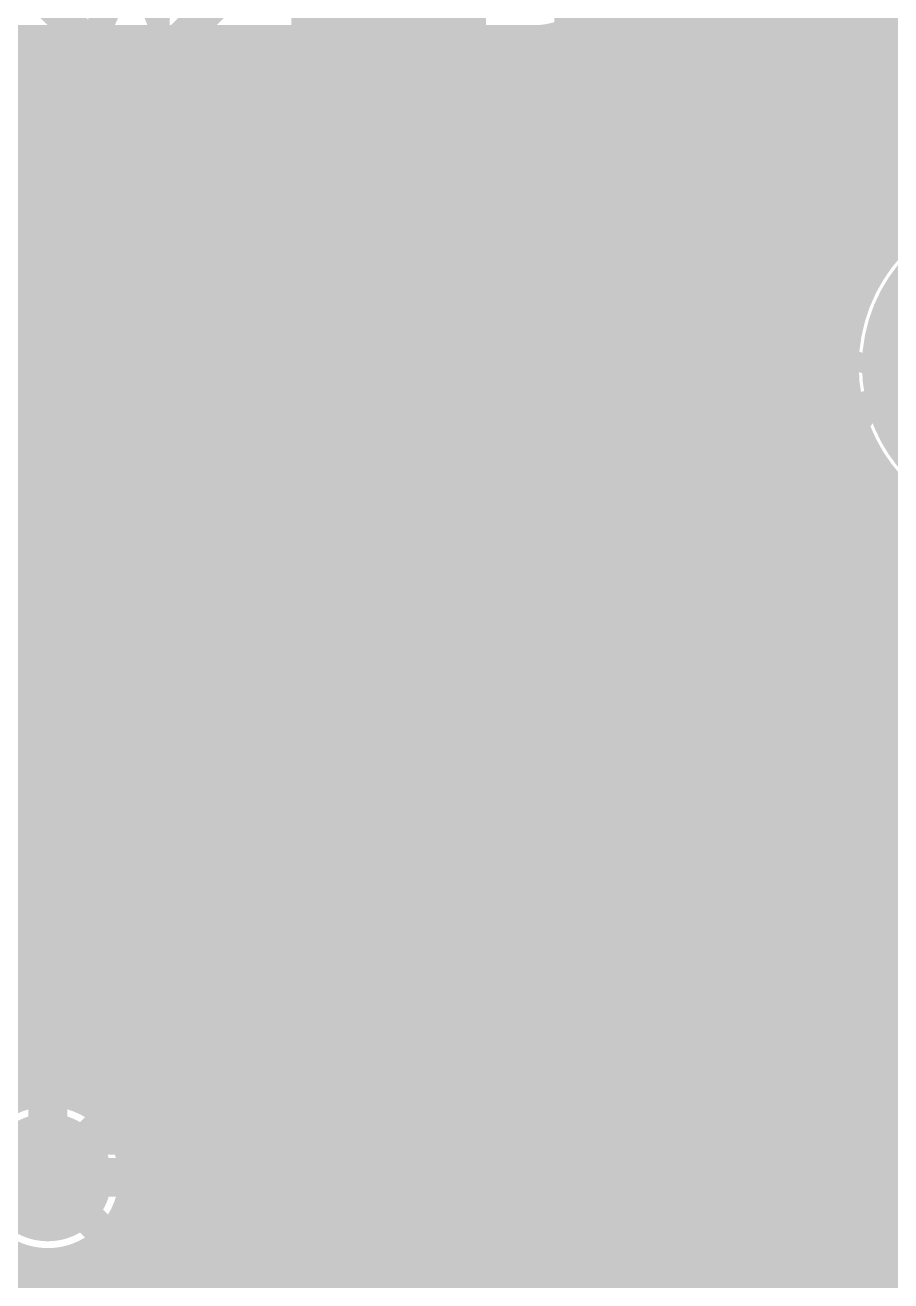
# Model space of a CAD drawing. Extents: x -118 to 4, y -52 to 56.
# Drawn here: x -92.89 to -86.11, y 15.7 to 25.53 of the extents above; entities that cross this region are included whole.
import ezdxf

# ---------------------------------------------------------------- set-up
doc = ezdxf.new("R2010")
doc.units = 0
doc.header["$MEASUREMENT"] = 0
doc.layers.get('0').update_dxf_attribs({"linetype": 'CONTINUOUS'})
for name, color, linetype in [('22-302-0_BOT', 7, 'CONTINUOUS'), ('22-302-0_DRD', 7, 'CONTINUOUS'), ('22-302-0_DRL', 2, 'CONTINUOUS'), ('22-302-0_GND', 1, 'CONTINUOUS'), ('22-302-0_IN1', 3, 'CONTINUOUS'), ('22-302-0_SMB', 5, 'CONTINUOUS'), ('22-302-0_SMT', 10, 'CONTINUOUS'), ('22-302-0_SPB', 14, 'CONTINUOUS'), ('22-302-0_SPT', 9, 'CONTINUOUS'), ('22-302-0_SSB', 12, 'CONTINUOUS'), ('22-302-0_SST', 11, 'CONTINUOUS'), ('22-302-0_TOP', 13, 'CONTINUOUS'), ('THRUHOLE_TAP', 7, 'CONTINUOUS')]:
    doc.layers.add(name, color=color, linetype=linetype)

# ---------------------------------------------------------------- blocks, each defined once
blk = doc.blocks.new('RECTANGLE_2')
blk.add_solid([(0.4826, 0.4064), (0.4826, -0.4064), (-0.4826, 0.4064), (-0.4826, -0.4064)])
blk = doc.blocks.new('ROUND_17')
at = {"const_width": 1.09982}
blk.add_lwpolyline([(-0.54991, 0, 1), (0.54991, 0, 1)], format="xyb", close=True, dxfattribs=at)
blk = doc.blocks.new('RECTANGLE_31')
blk.add_solid([(0.508, 0.635), (0.508, -0.635), (-0.508, 0.635), (-0.508, -0.635)])
blk = doc.blocks.new('ROUND_50')
at = {"const_width": 0.35052}
blk.add_lwpolyline([(-0.17526, 0, 1), (0.17526, 0, 1)], format="xyb", close=True, dxfattribs=at)
blk = doc.blocks.new('ROUND_107')
at = {"const_width": 0.10033}
blk.add_lwpolyline([(-0.050164, 0, 1), (0.050164, 0, 1)], format="xyb", close=True, dxfattribs=at)
blk = doc.blocks.new('ROUND_86')
at = {"const_width": 1.24968}
blk.add_lwpolyline([(-0.62484, 0, 1), (0.62484, 0, 1)], format="xyb", close=True, dxfattribs=at)
blk = doc.blocks.new('ROUND_92')
at = {"const_width": 0.0635}
blk.add_lwpolyline([(-0.03175, 0, 1), (0.03175, 0, 1)], format="xyb", close=True, dxfattribs=at)
blk = doc.blocks.new('ROUND_93')
at = {"const_width": 0.50038}
blk.add_lwpolyline([(-0.25019, 0, 1), (0.25019, 0, 1)], format="xyb", close=True, dxfattribs=at)
blk = doc.blocks.new('ROUND_58')
at = {"const_width": 0.35052}
blk.add_lwpolyline([(-0.17526, 0, 1), (0.17526, 0, 1)], format="xyb", close=True, dxfattribs=at)
blk = doc.blocks.new('RECTANGLE_5')
blk.add_solid([(0.99949, 2.04978), (0.99949, -2.04978), (-0.99949, 2.04978), (-0.99949, -2.04978)])
blk = doc.blocks.new('RECTANGLE_10')
blk.add_solid([(0.63627, 0.51308), (0.63627, -0.51308), (-0.63627, 0.51308), (-0.63627, -0.51308)])
blk = doc.blocks.new('RECTANGLE_14')
blk.add_solid([(1.5494, 1.14935), (1.5494, -1.14935), (-1.5494, 1.14935), (-1.5494, -1.14935)])
blk = doc.blocks.new('ROUND_98')
at = {"const_width": 0.10033}
blk.add_lwpolyline([(-0.050164, 0, 1), (0.050164, 0, 1)], format="xyb", close=True, dxfattribs=at)

msp = doc.modelspace()

# ---------------------------------------------------------------- linework, layer by layer
at = {"layer": '22-302-0_BOT'}
for points, const_width in [([(-87.5538, 55.626), (-87.5538, 24.9428)], 0.254), ([(-87.3252, 55.626), (-87.3252, 19.49196)], 0.254), ([(-87.0966, 55.626), (-87.0966, 19.72056)], 0.254), ([(-71.882, 45.466), (-70.866, 44.45), (-70.866, 27.559), (-71.882, 26.543), (-73.787, 26.543), (-75.565, 24.765), (-75.565, 20.193), (-76.708, 19.05), (-85.979, 19.05), (-86.36, 18.669), (-86.36, 16.764), (-87.376, 15.748), (-96.139, 15.748), (-96.139, 17.907)], 0.2032), ([(-86.868, 45.26788), (-86.868, 19.94916)], 0.254), ([(-86.6394, 45.10024), (-86.6394, 20.17776)], 0.254), ([(-86.4108, 45.04182), (-86.4108, 23.40864)], 0.254), ([(-87.7824, 41.7068), (-87.7824, 24.9428)], 0.254), ([(-88.011, 37.64788), (-88.011, 24.9428)], 0.254), ([(-88.2396, 37.48024), (-88.2396, 24.9428)], 0.254), ([(-86.3092, 28.90774), (-86.3092, 23.622)], 0.254), ([(-92.075, 25.0698), (-92.075, 26.6065), (-92.0623, 26.6192), (-92.0623, 27.2288), (-92.0623, 26.6192), (-92.075, 26.6065), (-92.075, 25.0698)], 0.635), ([(-86.3092, 25.5524), (-88.48598, 25.5524)], 0.254), ([(-88.4682, 25.57018), (-88.4682, 24.9428)], 0.254), ([(-88.265, 25.4), (-88.265, 24.2062)], 0.635), ([(-88.265, 24.2062), (-88.265, 25.4)], 0.635), ([(-88.6968, 25.43302), (-88.6968, 24.9428)], 0.254), ([(-88.9, 25.4), (-94.25432, 25.4)], 0.254), ([(-92.8116, 25.4), (-92.8116, 23.3172)], 0.254), ([(-92.583, 25.4), (-92.583, 23.3172)], 0.254), ([(-92.3544, 25.4), (-92.3544, 23.3172)], 0.254), ([(-92.1258, 25.4), (-92.1258, 23.3172)], 0.254), ([(-91.8972, 25.4), (-91.8972, 23.3172)], 0.254), ([(-91.6686, 25.4), (-91.6686, 23.3172)], 0.254), ([(-91.44, 25.4), (-91.44, 23.3172)], 0.254), ([(-91.2114, 25.4), (-91.2114, 23.3172)], 0.254), ([(-90.9828, 25.4), (-90.9828, 23.3172)], 0.254), ([(-90.7542, 25.4), (-90.7542, 24.9428)], 0.254), ([(-90.5256, 25.4), (-90.5256, 24.9428)], 0.254), ([(-90.297, 25.4), (-90.297, 24.9428)], 0.254), ([(-90.0684, 25.4), (-90.0684, 24.9428)], 0.254), ([(-89.8398, 25.4), (-89.8398, 24.9428)], 0.254), ([(-89.6112, 25.4), (-89.6112, 24.9428)], 0.254), ([(-89.3826, 25.4), (-89.3826, 24.9428)], 0.254), ([(-89.154, 25.4), (-89.154, 23.3172)], 0.254), ([(-88.9254, 25.4), (-88.9254, 24.9428)], 0.254), ([(-86.3092, 25.3238), (-94.25432, 25.3238)], 0.254), ([(-86.3092, 25.0952), (-94.25432, 25.0952)], 0.254), ([(-92.0496, 25.0444), (-92.075, 25.0698), (-92.0496, 25.0444)], 0.2032), ([(-89.3572, 24.9428), (-90.9828, 24.9428), (-90.9828, 23.5204)], 0.254), ([(-90.17, 24.9428), (-90.17, 24.2062)], 0.254), ([(-89.3572, 24.9428), (-89.3572, 23.5204)], 0.254), ([(-87.4522, 24.9428), (-89.0778, 24.9428)], 0.254), ([(-89.0778, 24.9428), (-89.0778, 23.5204)], 0.254), ([(-88.265, 24.9428), (-88.265, 24.2062)], 0.254), ([(-87.4522, 24.9428), (-87.4522, 23.5204)], 0.254), ([(-90.9828, 24.8666), (-94.25432, 24.8666)], 0.254), ([(-89.0778, 24.8666), (-89.3572, 24.8666)], 0.254), ([(-86.3092, 24.8666), (-87.4522, 24.8666)], 0.254), ([(-90.9828, 24.638), (-94.25432, 24.638)], 0.254), ([(-89.0778, 24.638), (-89.3572, 24.638)], 0.254), ([(-86.3092, 24.638), (-87.4522, 24.638)], 0.254), ([(-90.9828, 24.4094), (-94.25432, 24.4094)], 0.254), ([(-89.0778, 24.4094), (-89.3572, 24.4094)], 0.254), ([(-86.3092, 24.4094), (-87.4522, 24.4094)], 0.254), ([(-90.9828, 24.1808), (-94.25432, 24.1808)], 0.254), ([(-90.9828, 24.2062), (-90.17, 24.2062)], 0.254), ([(-89.3572, 24.2062), (-90.17, 24.2062)], 0.254), ([(-89.0778, 24.1808), (-89.3572, 24.1808)], 0.254), ([(-89.0778, 24.2062), (-88.265, 24.2062)], 0.254), ([(-87.4522, 24.2062), (-88.265, 24.2062)], 0.254), ([(-86.3092, 24.1808), (-87.4522, 24.1808)], 0.254), ([(-90.9828, 23.9522), (-100.7237, 23.9522)], 0.254), ([(-89.0778, 23.9522), (-89.3572, 23.9522)], 0.254), ([(-86.3092, 23.9522), (-87.4522, 23.9522)], 0.254), ([(-90.9828, 23.7236), (-100.77958, 23.7236)], 0.254), ([(-89.0778, 23.7236), (-89.3572, 23.7236)], 0.254), ([(-86.3092, 23.7236), (-87.4522, 23.7236)], 0.254), ([(-90.9828, 23.495), (-93.73616, 23.495)], 0.254), ([(-90.9828, 23.4696), (-90.9828, 23.3172)], 0.254), ([(-89.3572, 23.5204), (-89.3572, 23.4696)], 0.254), ([(-89.0778, 23.495), (-89.3572, 23.495)], 0.254), ([(-89.3572, 23.4696), (-89.3572, 23.3172)], 0.254), ([(-89.0778, 23.5204), (-89.0778, 23.4696)], 0.254), ([(-89.0778, 23.4696), (-89.0778, 23.3172)], 0.254), ([(-87.4522, 23.5204), (-87.4522, 23.4696)], 0.254), ([(-86.37016, 23.495), (-87.4522, 23.495)], 0.254), ([(-87.4522, 23.4696), (-87.4522, 22.0472)], 0.254), ([(-90.9828, 23.3172), (-93.47708, 23.3172)], 0.254), ([(-89.0778, 23.3172), (-89.3572, 23.3172)], 0.254), ([(-86.4616, 23.2664), (-87.4522, 23.2664)], 0.254), ([(-86.50732, 23.0378), (-87.4522, 23.0378)], 0.254), ([(-93.98, 22.86), (-88.3412, 22.86), (-88.265, 22.7838)], 0.3048), ([(-88.265, 22.7838), (-88.265, 20.193)], 0.3048), ([(-86.51748, 22.8092), (-87.4522, 22.8092)], 0.254), ([(-88.265, 22.7838), (-90.17, 22.7838)], 0.2032), ([(-86.49208, 22.5806), (-87.4522, 22.5806)], 0.254), ([(-90.9828, 22.4028), (-93.47708, 22.4028)], 0.254), ([(-92.8116, 22.4028), (-92.8116, 21.1582)], 0.254), ([(-92.583, 22.4028), (-92.583, 21.1582)], 0.254), ([(-92.3544, 22.4028), (-92.3544, 21.1582)], 0.254), ([(-92.1258, 22.4028), (-92.1258, 21.1582)], 0.254), ([(-91.8972, 22.4028), (-91.8972, 21.1582)], 0.254), ([(-91.6686, 22.4028), (-91.6686, 19.46656)], 0.254), ([(-91.44, 22.4028), (-91.44, 19.69516)], 0.254), ([(-91.2114, 22.4028), (-91.2114, 19.92376)], 0.254), ([(-90.9828, 22.4028), (-90.9828, 20.15236)], 0.254), ([(-90.9828, 22.4028), (-90.9828, 22.0472)], 0.254), ([(-90.9828, 22.352), (-93.52788, 22.352)], 0.254), ([(-89.0778, 22.3774), (-89.3572, 22.3774)], 0.254), ([(-89.3572, 22.3774), (-89.3572, 22.0472)], 0.254), ([(-89.0778, 22.352), (-89.3572, 22.352)], 0.254), ([(-89.154, 22.3774), (-89.154, 20.6502)], 0.254), ([(-89.0778, 22.3774), (-89.0778, 22.0472)], 0.254), ([(-86.42604, 22.352), (-87.4522, 22.352)], 0.254), ([(-86.4108, 22.31136), (-86.4108, 20.40636)], 0.254), ([(-90.9828, 22.1234), (-101.96322, 22.1234)], 0.254), ([(-89.0778, 22.1234), (-89.3572, 22.1234)], 0.254), ([(-86.31428, 22.1234), (-87.4522, 22.1234)], 0.254), ([(-89.3572, 22.0472), (-90.9828, 22.0472)], 0.254), ([(-90.7542, 22.0472), (-90.7542, 20.38096)], 0.254), ([(-90.5256, 22.0472), (-90.5256, 20.58924)], 0.254), ([(-90.297, 22.0472), (-90.297, 20.6502)], 0.254), ([(-90.0684, 22.0472), (-90.0684, 20.6502)], 0.254), ([(-89.8398, 22.0472), (-89.8398, 20.6502)], 0.254), ([(-89.6112, 22.0472), (-89.6112, 20.6502)], 0.254), ([(-89.3826, 22.0472), (-89.3826, 20.6502)], 0.254), ([(-88.7222, 22.0472), (-89.0778, 22.0472)], 0.254), ([(-88.9254, 22.0472), (-88.9254, 21.1582)], 0.254), ([(-88.7222, 22.0472), (-88.7222, 21.1582)], 0.254), ([(-87.8078, 22.0472), (-87.8078, 21.1582)], 0.254), ([(-87.4522, 22.0472), (-87.8078, 22.0472)], 0.254), ([(-87.7824, 22.0472), (-87.7824, 21.1582)], 0.254), ([(-87.5538, 22.0472), (-87.5538, 21.1582)], 0.254), ([(-88.7222, 21.8948), (-102.39502, 21.8948)], 0.254), ([(-86.1441, 21.8948), (-87.8078, 21.8948)], 0.254), ([(-86.1822, 21.93544), (-86.1822, 20.60194)], 0.254), ([(-88.7222, 21.6662), (-115.57, 21.6662)], 0.254), ([(-85.8774, 21.6662), (-87.8078, 21.6662)], 0.254), ([(-88.7222, 21.4376), (-115.57, 21.4376)], 0.254), ([(-85.23732, 21.4376), (-87.8078, 21.4376)], 0.254), ([(-88.7222, 21.209), (-115.57, 21.209)], 0.254), ([(-78.67904, 21.209), (-87.8078, 21.209)], 0.254), ([(-91.8718, 21.1582), (-93.5482, 21.1582)], 0.254), ([(-91.8718, 21.1582), (-91.8718, 19.26336)], 0.254), ([(-88.7222, 21.1582), (-89.1032, 21.1582)], 0.254), ([(-89.1032, 21.1582), (-89.1032, 20.6502)], 0.254), ([(-87.4268, 21.1582), (-87.8078, 21.1582)], 0.254), ([(-87.4268, 21.1582), (-87.4268, 19.39036)], 0.254), ([(-89.1032, 20.9804), (-91.8718, 20.9804)], 0.254), ([(-84.6582, 20.9804), (-87.4268, 20.9804)], 0.254), ([(-89.1032, 20.7518), (-91.8718, 20.7518)], 0.254), ([(-84.6582, 20.7518), (-87.4268, 20.7518)], 0.254), ([(-89.1032, 20.6502), (-90.297, 20.6502)], 0.254), ([(-90.61196, 20.5232), (-91.8718, 20.5232)], 0.254), ([(-90.61958, 20.51558), (-91.8718, 19.26336)], 0.254), ([(-86.29396, 20.5232), (-87.4268, 20.5232)], 0.254), ([(-86.30158, 20.51558), (-87.4268, 19.39036)], 0.254), ([(-92.71, 20.193), (-97.155, 20.193)], 0.3048), ([(-87.249, 17.907), (-87.249, 17.78), (-88.519, 16.51), (-92.71, 16.51), (-92.71, 20.193)], 0.3048), ([(-92.71, 16.51), (-92.71, 20.193)], 0.3048), ([(-90.84056, 20.2946), (-91.8718, 20.2946)], 0.254), ([(-91.694, 17.907), (-91.694, 18.796), (-90.297, 20.193), (-88.265, 20.193)], 0.3048), ([(-86.52256, 20.2946), (-87.4268, 20.2946)], 0.254), ([(-87.249, 17.907), (-87.249, 18.923), (-85.979, 20.193), (-83.82, 20.193)], 0.3048), ([(-91.06916, 20.066), (-91.8718, 20.066)], 0.254), ([(-86.75116, 20.066), (-87.4268, 20.066)], 0.254), ([(-91.29776, 19.8374), (-91.8718, 19.8374)], 0.254), ([(-86.97976, 19.8374), (-87.4268, 19.8374)], 0.254), ([(-90.1065, 19.7358), (-90.9701, 18.8722)], 0.254), ([(-89.1032, 19.7358), (-90.1065, 19.7358)], 0.254), ([(-90.0684, 19.7358), (-90.0684, 18.8722)], 0.254), ([(-89.8398, 19.7358), (-89.8398, 18.8722)], 0.254), ([(-89.6112, 19.7358), (-89.6112, 18.8722)], 0.254), ([(-89.3826, 19.7358), (-89.3826, 18.8722)], 0.254), ([(-89.154, 19.7358), (-89.154, 18.8722)], 0.254), ([(-89.1032, 19.7358), (-89.1032, 19.2278)], 0.254), ([(-91.52636, 19.6088), (-91.8718, 19.6088)], 0.254), ([(-90.297, 19.5453), (-90.297, 16.9672)], 0.254), ([(-89.1032, 19.6088), (-90.2335, 19.6088)], 0.254), ([(-87.20836, 19.6088), (-87.4268, 19.6088)], 0.254), ([(-91.75496, 19.3802), (-91.8718, 19.3802)], 0.254), ([(-89.1032, 19.3802), (-90.4621, 19.3802)], 0.254), ([(-90.5256, 19.3167), (-90.5256, 16.9672)], 0.254), ([(-91.90736, 19.2278), (-92.2528, 19.2278)], 0.254), ([(-92.2528, 19.2278), (-92.2528, 18.8722)], 0.254), ([(-92.2528, 19.2278), (-92.2528, 18.8722)], 0.254), ([(-91.98356, 19.1516), (-92.2528, 19.1516)], 0.254), ([(-92.1258, 19.2278), (-92.1258, 18.94586)], 0.254), ([(-91.90736, 19.2278), (-92.01658, 19.11858)], 0.254), ([(-87.64524, 19.1516), (-90.6907, 19.1516)], 0.254), ([(-87.58936, 19.2278), (-89.1032, 19.2278)], 0.254), ([(-88.9254, 19.2278), (-88.9254, 18.8722)], 0.254), ([(-88.6968, 19.2278), (-88.6968, 18.8722)], 0.254), ([(-88.4682, 19.2278), (-88.4682, 18.8722)], 0.254), ([(-88.2396, 19.2278), (-88.2396, 17.43456)], 0.254), ([(-88.011, 19.2278), (-88.011, 18.8722)], 0.254), ([(-87.7824, 19.2278), (-87.7824, 18.8722)], 0.254), ([(-90.7542, 19.0881), (-90.7542, 16.9672)], 0.254), ([(-92.13342, 18.923), (-92.2528, 18.923)], 0.254), ([(-92.14358, 18.8722), (-92.2528, 18.8722)], 0.254), ([(-90.8558, 18.8722), (-90.9701, 18.8722)], 0.254), ([(-87.7062, 18.923), (-90.9193, 18.923)], 0.254), ([(-90.8558, 18.8722), (-90.8558, 16.9672)], 0.254), ([(-88.4428, 18.8722), (-90.1192, 18.8722)], 0.254), ([(-90.1192, 18.8722), (-90.1192, 16.9672)], 0.254), ([(-89.281, 18.8722), (-89.281, 17.907)], 0.254), ([(-88.4428, 18.8722), (-88.4428, 17.23136)], 0.254), ([(-87.7062, 18.8722), (-88.0872, 18.8722)], 0.254), ([(-88.0872, 18.8722), (-88.0872, 17.58696)], 0.254), ([(-87.7062, 18.923), (-87.7062, 18.8722)], 0.254), ([(-90.1192, 18.6944), (-90.8558, 18.6944)], 0.254), ([(-88.0872, 18.6944), (-88.4428, 18.6944)], 0.254), ([(-90.1192, 18.4658), (-90.8558, 18.4658)], 0.254), ([(-88.0872, 18.4658), (-88.4428, 18.4658)], 0.254), ([(-90.1192, 18.2372), (-90.8558, 18.2372)], 0.254), ([(-88.0872, 18.2372), (-88.4428, 18.2372)], 0.254), ([(-90.424, 17.907), (-89.281, 17.907)], 0.635), ([(-89.281, 17.907), (-90.424, 17.907)], 0.635), ([(-90.424, 17.907), (-89.281, 17.907)], 0.635), ([(-90.1192, 18.0086), (-90.8558, 18.0086)], 0.254), ([(-88.0872, 18.0086), (-88.4428, 18.0086)], 0.254), ([(-90.1192, 17.907), (-89.281, 17.907)], 0.254), ([(-88.4428, 17.907), (-89.281, 17.907)], 0.254), ([(-90.1192, 17.78), (-90.8558, 17.78)], 0.254), ([(-88.0872, 17.78), (-88.4428, 17.78)], 0.254), ([(-88.0872, 17.58696), (-88.4428, 17.23136)], 0.254), ([(-90.1192, 17.5514), (-90.8558, 17.5514)], 0.254), ([(-88.12276, 17.5514), (-88.4428, 17.5514)], 0.254), ([(-90.1192, 17.3228), (-90.8558, 17.3228)], 0.254), ([(-88.35136, 17.3228), (-88.4428, 17.3228)], 0.254), ([(-90.1192, 17.0942), (-90.8558, 17.0942)], 0.254), ([(-90.1192, 16.9672), (-90.8558, 16.9672)], 0.254), ([(-86.07298, 16.47698), (-87.0839, 15.46352)], 0.254), ([(-83.19008, 16.4084), (-86.14156, 16.4084)], 0.254), ([(-86.1822, 16.36776), (-86.1822, 13.716)], 0.254), ([(-86.4108, 16.13916), (-86.4108, 13.716)], 0.254), ([(-83.05292, 16.1798), (-86.37016, 16.1798)], 0.254), ([(-86.6394, 15.91056), (-86.6394, 15.4432)], 0.254), ([(-83.0072, 15.9512), (-86.59876, 15.9512)], 0.254), ([(-83.0072, 15.7226), (-86.82736, 15.7226)], 0.254), ([(-86.868, 15.68196), (-86.868, 15.4432)], 0.254)]:
    msp.add_lwpolyline(points, dxfattribs=dict(at, const_width=const_width))
at = {"layer": '22-302-0_BOT', "const_width": 0.254}
for points in [[(-88.9, 25.4, 0.4142136), (-88.265, 26.035)], [(-86.3092, 23.60676, 0.138261), (-86.51972, 22.86)], [(-86.52002, 22.86, 0.4142136), (-85.09, 21.42998)], [(-90.297, 20.6502, 0.1989124), (-90.62029, 20.51629)], [(-90.297, 20.6502, 0.1989124), (-90.62029, 20.51629)], [(-85.979, 20.6502, 0.1989124), (-86.30229, 20.51629)], [(-85.979, 20.6502, 0.1989124), (-86.30229, 20.51629)], [(-87.58936, 19.2278, 0.1846403), (-87.70589, 18.923)], [(-92.01658, 19.11858, 0.1556138), (-92.14378, 18.87223)], [(-92.01658, 19.11858, 0.1556138), (-92.14378, 18.87223)], [(-86.07298, 16.47698, 0.1989124), (-85.95409, 16.764)]]:
    msp.add_lwpolyline(points, format="xyb", dxfattribs=at)
at = {"layer": '22-302-0_DRD', "const_width": 0.254}
for points in [[(-87.63, 26.035), (-88.9, 24.765)], [(-87.63, 24.765), (-88.9, 26.035)], [(-87.63, 26.035), (-88.9, 24.765)], [(-87.63, 24.765), (-88.9, 26.035)], [(-91.4146, 25.6794), (-92.6846, 24.4094)], [(-91.4146, 24.4094), (-92.6846, 25.6794)], [(-91.4146, 25.6794), (-92.6846, 24.4094)], [(-91.4146, 24.4094), (-92.6846, 25.6794)], [(-89.88298, 21.971), (-91.15298, 20.701)], [(-89.88298, 20.701), (-91.15298, 21.971)], [(-89.88298, 21.971), (-91.15298, 20.701)], [(-89.88298, 20.701), (-91.15298, 21.971)], [(-89.789, 18.542), (-91.059, 17.272)], [(-89.789, 17.272), (-91.059, 18.542)], [(-89.789, 18.542), (-91.059, 17.272)], [(-89.789, 17.272), (-91.059, 18.542)], [(-89.789, 18.542), (-91.059, 17.272)], [(-89.789, 17.272), (-91.059, 18.542)], [(-92.075, 17.145), (-93.345, 15.875)], [(-92.075, 15.875), (-93.345, 17.145)]]:
    msp.add_lwpolyline(points, dxfattribs=at)
at = {"layer": '22-302-0_IN1', "const_width": 0.254}
for points in [[(-87.4522, 55.372), (-87.4522, 5.7912)], [(-87.2236, 55.372), (-87.2236, 5.7912)], [(-86.995, 55.372), (-86.995, 5.7912)], [(-86.7664, 55.372), (-86.7664, 5.7912)], [(-86.5378, 55.372), (-86.5378, 5.7912)], [(-86.3092, 55.372), (-86.3092, 23.60676)], [(-86.0806, 55.372), (-86.0806, 23.89124)], [(-83.21802, 25.527), (-87.59698, 25.527)], [(-92.67952, 25.2984), (-98.425, 25.2984)], [(-92.68714, 25.28062), (-94.361, 25.28062)], [(-92.9386, 25.28062), (-92.9386, 17.15008)], [(-92.71, 25.28062), (-92.71, 25.20442)], [(-88.93556, 25.2984), (-91.41968, 25.2984)], [(-88.93302, 25.28062), (-91.41206, 25.28062)], [(-91.3384, 25.28062), (-91.3384, 13.12418)], [(-91.1098, 25.28062), (-91.1098, 21.67128)], [(-90.8812, 25.28062), (-90.8812, 21.91004)], [(-90.6526, 25.28062), (-90.6526, 22.00148)], [(-90.424, 25.28062), (-90.424, 22.0091)], [(-90.1954, 25.28062), (-90.1954, 21.9329)], [(-89.9668, 25.28062), (-89.9668, 21.73224)], [(-89.7382, 25.28062), (-89.7382, 13.37564)], [(-89.5096, 25.28062), (-89.5096, 13.36294)], [(-89.281, 25.28062), (-89.281, 13.26388)], [(-89.0524, 25.28062), (-89.0524, 12.99972)], [(-83.12912, 25.2984), (-87.5919, 25.2984)], [(-92.72778, 25.0698), (-98.425, 25.0698)], [(-88.85936, 25.0698), (-91.36888, 25.0698)], [(-87.6808, 25.05202), (-87.6808, 5.7912)], [(-82.89798, 25.0698), (-87.67064, 25.0698)], [(-88.8238, 25.01138), (-88.8238, -3.048)], [(-92.6973, 24.8412), (-98.425, 24.8412)], [(-92.71, 24.88184), (-92.71, 17.19072)], [(-88.65108, 24.8412), (-91.39936, 24.8412)], [(-79.51978, 24.8412), (-87.87638, 24.8412)], [(-88.5952, 24.80564), (-88.5952, -3.048)], [(-87.9094, 24.82088), (-87.9094, 5.7912)], [(-88.3666, 24.7269), (-88.3666, 5.7912)], [(-88.138, 24.73198), (-88.138, 5.7912)], [(-92.57538, 24.6126), (-98.425, 24.6126)], [(-91.567, 24.56434), (-91.567, 13.07592)], [(-79.15402, 24.6126), (-91.52382, 24.6126)], [(-92.4814, 24.51862), (-92.4814, 17.15008)], [(-92.20962, 24.384), (-98.425, 24.384)], [(-92.2528, 24.39416), (-92.2528, 17.01292)], [(-92.0242, 24.36368), (-92.0242, 11.50366)], [(-74.67092, 24.384), (-91.88704, 24.384)], [(-91.7956, 24.41448), (-91.7956, 12.92352)], [(-85.69452, 24.1554), (-98.425, 24.1554)], [(-86.0425, 23.9268), (-98.425, 23.9268)], [(-86.24824, 23.6982), (-98.425, 23.6982)], [(-86.38286, 23.4696), (-93.67774, 23.4696)], [(-86.46668, 23.241), (-93.41612, 23.241)], [(-86.5124, 23.0124), (-93.31706, 23.0124)], [(-86.51748, 22.7838), (-93.30436, 22.7838)], [(-86.487, 22.5552), (-93.37294, 22.5552)], [(-86.41588, 22.3266), (-93.55836, 22.3266)], [(-86.29904, 22.098), (-98.425, 22.098)], [(-86.3092, 22.11324), (-86.3092, 5.7912)], [(-90.93962, 21.8694), (-98.425, 21.8694)], [(-86.12124, 21.8694), (-90.09634, 21.8694)], [(-86.0806, 21.82876), (-86.0806, 5.7912)], [(-91.12504, 21.6408), (-98.425, 21.6408)], [(-85.83676, 21.6408), (-89.91092, 21.6408)], [(-91.19362, 21.4122), (-98.425, 21.4122)], [(-75.0062, 21.4122), (-89.84234, 21.4122)], [(-91.18092, 21.1836), (-98.425, 21.1836)], [(-75.0062, 21.1836), (-89.85504, 21.1836)], [(-91.08186, 20.955), (-98.425, 20.955)], [(-91.1098, 21.00072), (-91.1098, 13.0937)], [(-89.9668, 20.93976), (-89.9668, 18.40992)], [(-75.0062, 20.955), (-89.9541, 20.955)], [(-90.82024, 20.7264), (-98.425, 20.7264)], [(-90.8812, 20.75942), (-90.8812, 18.40992)], [(-75.0062, 20.7264), (-90.21826, 20.7264)], [(-90.1954, 20.73656), (-90.1954, 18.54708)], [(-90.6526, 20.66798), (-90.6526, 18.54708)], [(-90.424, 20.6629), (-90.424, 18.58772)], [(-77.60208, 20.4978), (-98.425, 20.4978)], [(-77.81036, 20.2692), (-98.425, 20.2692)], [(-77.88656, 20.0406), (-98.425, 20.0406)], [(-77.88402, 19.812), (-93.48216, 19.812)], [(-77.79512, 19.5834), (-93.1799, 19.5834)], [(-77.56398, 19.3548), (-93.06814, 19.3548)], [(-60.9727, 19.1262), (-93.04782, 19.1262)], [(-61.00318, 18.8976), (-93.10624, 18.8976)], [(-60.95492, 18.669), (-93.27388, 18.669)], [(-90.84564, 18.4404), (-98.425, 18.4404)], [(-82.08264, 18.4404), (-90.00236, 18.4404)], [(-91.03106, 18.2118), (-98.425, 18.2118)], [(-82.26806, 18.2118), (-89.81694, 18.2118)], [(-91.09964, 17.9832), (-98.425, 17.9832)], [(-82.33664, 17.9832), (-89.74836, 17.9832)], [(-91.08694, 17.7546), (-98.425, 17.7546)], [(-82.32394, 17.7546), (-89.76106, 17.7546)], [(-90.98788, 17.526), (-98.425, 17.526)], [(-82.22488, 17.526), (-89.86012, 17.526)], [(-90.8812, 17.40408), (-90.8812, 12.97178)], [(-89.9668, 17.40408), (-89.9668, 13.30706)], [(-90.72372, 17.2974), (-98.425, 17.2974)], [(-82.71002, 17.2974), (-90.12174, 17.2974)], [(-90.6526, 17.26692), (-90.6526, 12.60602)], [(-90.424, 17.22628), (-90.424, 5.74548)], [(-90.1954, 17.26692), (-90.1954, 13.12164)], [(-83.07578, 17.0688), (-92.32138, 17.0688)], [(-83.1977, 16.8402), (-92.11564, 16.8402)], [(-83.22818, 16.6116), (-92.0369, 16.6116)], [(-84.90712, 16.383), (-92.04198, 16.383)], [(-85.07476, 16.1544), (-92.13088, 16.1544)], [(-92.2528, 16.00708), (-92.2528, 11.4935)], [(-85.13318, 15.9258), (-92.36202, 15.9258)], [(-92.9386, 15.86992), (-92.9386, 11.19124)], [(-92.71, 15.82928), (-92.71, 11.34618)], [(-92.4814, 15.86992), (-92.4814, 11.4427)], [(-85.11032, 15.6972), (-98.425, 15.6972)]]:
    msp.add_lwpolyline(points, dxfattribs=at)
for points in [[(-87.58428, 25.4, 0.3633178), (-88.14562, 26.06802)], [(-87.58428, 25.4, 0.3633178), (-88.14562, 26.06802)], [(-88.265, 24.71928, 0.4142136), (-87.58428, 25.4)], [(-88.265, 24.71928, 0.4142136), (-87.58428, 25.4)], [(-92.68714, 25.28062, 0.0889423), (-92.72949, 25.0444)], [(-92.68714, 25.28062, 0.0889423), (-92.72949, 25.0444)], [(-91.36888, 25.0444, 0.0889417), (-91.41128, 25.28091)], [(-91.36888, 25.0444, 0.0889417), (-91.41128, 25.28091)], [(-88.93302, 25.28062, 0.3633173), (-88.265, 24.72182)], [(-88.93302, 25.28062, 0.3633173), (-88.265, 24.72182)], [(-92.73032, 25.0444, 0.4142136), (-92.0496, 24.36368)], [(-92.73032, 25.0444, 0.4142136), (-92.0496, 24.36368)], [(-92.0496, 24.36368, 0.4142136), (-91.36888, 25.0444)], [(-92.0496, 24.36368, 0.4142136), (-91.36888, 25.0444)], [(-85.09, 24.29002, 0.4142136), (-86.52002, 22.86)], [(-86.52002, 22.86, 0.4142136), (-85.09, 21.42998)], [(-90.51798, 22.01672, 0.4142136), (-91.1987, 21.336)], [(-90.51798, 22.01672, 0.4142136), (-91.1987, 21.336)], [(-89.8398, 21.336, 0.4142136), (-90.51798, 22.01418)], [(-89.8398, 21.336, 0.4142136), (-90.51798, 22.01418)], [(-91.1987, 21.336, 0.4142136), (-90.51798, 20.65528)], [(-91.1987, 21.336, 0.4142136), (-90.51798, 20.65528)], [(-90.51798, 20.65528, 0.4142136), (-89.83726, 21.336)], [(-90.51798, 20.65528, 0.4142136), (-89.83726, 21.336)], [(-90.424, 18.58772, 0.4142136), (-91.10472, 17.907)], [(-90.424, 18.58772, 0.4142136), (-91.10472, 17.907)], [(-89.74328, 17.907, 0.4142136), (-90.424, 18.58772)], [(-89.74328, 17.907, 0.4142136), (-90.424, 18.58772)], [(-91.10472, 17.907, 0.4142136), (-90.424, 17.22628)], [(-91.10472, 17.907, 0.4142136), (-90.424, 17.22628)], [(-90.424, 17.22628, 0.4142136), (-89.74328, 17.907)], [(-90.424, 17.22628, 0.4142136), (-89.74328, 17.907)], [(-92.71, 17.19072, 0.4142136), (-93.39072, 16.51)], [(-92.02928, 16.51, 0.4142136), (-92.71, 17.19072)], [(-93.39072, 16.51, 0.4142136), (-92.71, 15.82928)], [(-92.71, 15.82928, 0.4142136), (-92.02928, 16.51)]]:
    msp.add_lwpolyline(points, format="xyb", dxfattribs=at)
at = {"layer": '22-302-0_SSB', "const_width": 0.1524}
for points in [[(-87.6554, 25.56256), (-88.6714, 25.20696), (-88.6714, 25.68194)], [(-89.3445, 24.9555), (-89.3445, 22.0345), (-90.9828, 22.0345), (-90.9828, 24.9555), (-89.3445, 24.9555)], [(-87.4395, 24.9555), (-87.4395, 22.0345), (-89.0778, 22.0345), (-89.0778, 24.9555), (-87.4395, 24.9555)], [(-91.8464, 24.31034), (-91.8464, 23.95474), (-92.01658, 23.83536), (-92.18676, 23.83536), (-92.3544, 23.95474), (-92.3544, 24.31034), (-91.3384, 24.31034)], [(-91.8464, 24.01316), (-91.3384, 23.83536)], [(-91.3384, 23.35276), (-92.3544, 22.99716), (-92.3544, 23.47214)], [(-86.4108, 22.90826), (-86.24062, 22.84984), (-86.24062, 22.61108), (-86.4108, 22.55266), (-86.58098, 22.43328), (-87.08898, 22.43328), (-87.25662, 22.49424), (-87.25662, 22.84984), (-87.08898, 22.90826), (-86.4108, 22.90826)], [(-91.8464, 22.21992), (-91.8464, 22.57552), (-92.01658, 22.63394), (-92.18676, 22.63394), (-92.3544, 22.57552), (-92.3544, 22.21992), (-92.18676, 22.15896), (-92.01658, 22.15896), (-91.3384, 22.39772)], [(-86.58098, 22.67204), (-86.24062, 22.43328)], [(-86.74862, 21.65604), (-86.74862, 22.01164), (-86.9188, 22.07006), (-87.08898, 22.07006), (-87.25662, 22.01164), (-87.25662, 21.65604), (-87.08898, 21.59508), (-86.9188, 21.59508), (-86.24062, 21.83384)], [(-90.678, 16.764), (-94.742, 16.764), (-94.742, 21.336), (-92.964, 21.336), (-92.71, 21.082), (-92.456, 21.336), (-90.678, 21.336), (-90.678, 16.764)], [(-86.233, 16.764), (-90.297, 16.764), (-90.297, 21.336), (-88.519, 21.336), (-88.265, 21.082), (-88.011, 21.336), (-86.233, 21.336), (-86.233, 16.764)]]:
    msp.add_lwpolyline(points, dxfattribs=at)
at = {"layer": '22-302-0_SST'}
for points, const_width in [([(-90.5002, 19.36496), (-90.5002, 18.9357), (-86.8807, 18.9357), (-86.8807, 27.8257), (-88.3793, 29.3243), (-90.53068, 29.3243), (-90.53068, 28.88488)], 0.1524), ([(-88.79332, 9.33958), (-89.69248, 9.33958), (-89.69248, 17.43202), (-88.79332, 17.43202)], 0.20066), ([(-91.44, 16.383), (-90.17, 16.383), (-89.916, 16.129), (-89.916, 12.827), (-91.694, 12.827), (-91.694, 16.129), (-91.44, 16.383)], 0.1524), ([(-92.17914, 15.41018), (-92.00896, 15.52702), (-92.00896, 15.76578), (-92.17914, 15.88262), (-92.34678, 15.88262), (-92.68714, 15.6464), (-93.02496, 15.88262), (-93.02496, 15.41018)], 0.1524)]:
    msp.add_lwpolyline(points, dxfattribs=dict(at, const_width=const_width))
for points, const_width in [([(-92.075, 29.12872, 0.4142136), (-97.07372, 24.13)], 0.1524), ([(-87.07628, 24.13, 0.4142136), (-92.075, 29.12872)], 0.1524), ([(-85.09, 24.26208, 0.4142136), (-86.49208, 22.86)], 0.254), ([(-97.07372, 24.13, 0.4142136), (-92.075, 19.13128)], 0.1524), ([(-92.075, 19.13128, 0.4142136), (-87.07628, 24.13)], 0.1524), ([(-86.49208, 22.86, 0.4142136), (-85.09, 21.45792)], 0.254)]:
    msp.add_lwpolyline(points, format="xyb", dxfattribs=dict(at, const_width=const_width))
at = {"layer": '22-302-0_TOP'}
for points, const_width in [([(-87.5538, 41.66616), (-87.5538, 25.54732)], 0.254), ([(-87.3252, 41.43756), (-87.3252, 22.51456)], 0.254), ([(-87.0966, 41.20896), (-87.0966, 22.28596)], 0.254), ([(-86.868, 40.98036), (-86.868, 22.05736)], 0.254), ([(-86.6394, 40.75176), (-86.6394, 21.82876)], 0.254), ([(-86.4108, 40.52316), (-86.4108, 23.5204)], 0.254), ([(-86.1822, 40.29456), (-86.1822, 23.85314)], 0.254), ([(-86.995, 17.03578), (-86.995, 20.574), (-90.043, 23.622), (-90.043, 27.305)], 1.524), ([(-83.25358, 25.4762), (-87.5411, 25.4762)], 0.254), ([(-87.5538, 25.25268), (-87.5538, 22.74316)], 0.254), ([(-83.15198, 25.2476), (-87.5538, 25.2476)], 0.254), ([(-88.90508, 25.05456), (-88.90508, 24.09444)], 0.254), ([(-88.88222, 25.019), (-88.90508, 25.019)], 0.254), ([(-82.90306, 25.019), (-87.64524, 25.019)], 0.254), ([(-87.7824, 24.85644), (-87.7824, 22.97176)], 0.254), ([(-88.6587, 24.7904), (-88.90508, 24.7904)], 0.254), ([(-88.6968, 24.8158), (-88.6968, 23.88616)], 0.254), ([(-79.53756, 24.7904), (-87.86876, 24.7904)], 0.254), ([(-88.4682, 24.7015), (-88.4682, 23.65756)], 0.254), ([(-88.2396, 24.67356), (-88.2396, 23.42896)], 0.254), ([(-88.011, 24.71928), (-88.011, 23.20036)], 0.254), ([(-79.14132, 24.5618), (-88.90508, 24.5618)], 0.254), ([(-85.18906, 24.3332), (-88.90508, 24.3332)], 0.254), ([(-85.88502, 24.1046), (-88.90508, 24.1046)], 0.254), ([(-88.90508, 24.09444), (-86.19744, 21.3868)], 0.254), ([(-86.16188, 23.876), (-88.68664, 23.876)], 0.254), ([(-86.33968, 23.6474), (-88.45804, 23.6474)], 0.254), ([(-86.45652, 23.4188), (-88.22944, 23.4188)], 0.254), ([(-86.52764, 23.1902), (-88.00084, 23.1902)], 0.254), ([(-86.5632, 22.9616), (-87.77224, 22.9616)], 0.254), ([(-86.56066, 22.733), (-87.54364, 22.733)], 0.254), ([(-86.52256, 22.5044), (-87.31504, 22.5044)], 0.254), ([(-86.44636, 22.2758), (-87.08644, 22.2758)], 0.254), ([(-86.4108, 22.1996), (-86.4108, 21.60016)], 0.254), ([(-86.3219, 22.0472), (-86.85784, 22.0472)], 0.254), ([(-86.13648, 21.8186), (-86.62924, 21.8186)], 0.254), ([(-86.1822, 21.86686), (-86.1822, 21.37156)], 0.254), ([(-85.84184, 21.59), (-86.40064, 21.59)], 0.254), ([(-90.51798, 21.336), (-92.075, 19.77898)], 0.2032), ([(-92.075, 19.77898), (-90.51798, 21.336)], 0.2032), ([(-75.05192, 21.3614), (-86.17204, 21.3614)], 0.254), ([(-75.05192, 21.1328), (-86.00186, 21.1328)], 0.254), ([(-91.694, 19.812), (-94.2086, 19.812)], 0.254), ([(-91.694, 19.7358), (-94.2086, 19.7358)], 0.254), ([(-92.9132, 19.812), (-92.9132, 17.34312)], 0.254), ([(-92.6846, 19.812), (-92.6846, 17.36598)], 0.254), ([(-92.456, 19.812), (-92.456, 17.32788)], 0.254), ([(-92.2274, 19.812), (-92.2274, 17.21866)], 0.254), ([(-91.9988, 19.812), (-91.9988, 16.99006)], 0.254), ([(-91.7702, 19.812), (-91.7702, 16.64208)], 0.254), ([(-91.694, 19.812), (-91.694, 19.431)], 0.254), ([(-91.694, 19.5072), (-94.2086, 19.5072)], 0.254), ([(-88.265, 19.431), (-91.694, 19.431)], 0.254), ([(-91.5416, 19.431), (-91.5416, 16.64208)], 0.254), ([(-91.313, 19.431), (-91.313, 16.64208)], 0.254), ([(-91.0844, 19.431), (-91.0844, 16.64208)], 0.254), ([(-90.8558, 19.431), (-90.8558, 16.64208)], 0.254), ([(-90.6272, 19.431), (-90.6272, 16.64208)], 0.254), ([(-90.3986, 19.431), (-90.3986, 16.64208)], 0.254), ([(-90.17, 19.431), (-90.17, 16.64208)], 0.254), ([(-89.9414, 19.431), (-89.9414, 16.64208)], 0.254), ([(-89.7128, 19.431), (-89.7128, 16.64208)], 0.254), ([(-89.4842, 19.431), (-89.4842, 13.5382)], 0.254), ([(-89.2556, 19.431), (-89.2556, 13.5255)], 0.254), ([(-89.027, 19.431), (-89.027, 18.69186)], 0.254), ([(-88.7984, 19.431), (-88.7984, 18.69186)], 0.254), ([(-88.5698, 19.431), (-88.5698, 18.69186)], 0.254), ([(-88.3412, 19.431), (-88.3412, 18.69186)], 0.254), ([(-88.265, 19.431), (-88.265, 18.69186)], 0.254), ([(-88.265, 19.2786), (-94.2086, 19.2786)], 0.254), ([(-88.265, 19.05), (-94.2086, 19.05)], 0.254), ([(-88.265, 18.8214), (-94.2086, 18.8214)], 0.254), ([(-89.0524, 18.69186), (-89.0524, 15.37716)], 0.254), ([(-88.265, 18.69186), (-89.0524, 18.69186)], 0.254), ([(-89.0524, 18.5928), (-94.2086, 18.5928)], 0.254), ([(-89.0524, 18.3642), (-94.2086, 18.3642)], 0.254), ([(-86.995, 17.03578), (-86.995, 15.113), (-86.106, 14.224), (-82.55, 14.224), (-81.534, 15.24), (-76.835, 15.24), (-74.295, 17.78), (-72.39, 17.78), (-70.27164, 17.78), (-69.25564, 16.764), (-69.25564, 12.65936)], 1.524), ([(-89.0524, 18.1356), (-94.2086, 18.1356)], 0.254), ([(-89.0524, 17.907), (-94.2086, 17.907)], 0.254), ([(-89.0524, 17.6784), (-94.2086, 17.6784)], 0.254), ([(-89.0524, 17.4498), (-94.2086, 17.4498)], 0.254), ([(-89.0524, 17.2212), (-92.22994, 17.2212)], 0.254), ([(-89.0524, 16.9926), (-92.00134, 16.9926)], 0.254), ([(-89.0524, 16.764), (-91.88958, 16.764)], 0.254), ([(-89.65946, 16.64208), (-91.86164, 16.64208)], 0.254), ([(-89.65946, 16.64208), (-89.65946, 14.61008)], 0.254), ([(-94.615, 15.621), (-93.599, 15.621), (-92.71, 16.51)], 0.2032), ([(-89.0524, 16.5354), (-89.65946, 16.5354)], 0.254), ([(-89.0524, 16.3068), (-89.65946, 16.3068)], 0.254), ([(-89.0524, 16.0782), (-89.65946, 16.0782)], 0.254), ([(-89.0524, 15.8496), (-89.65946, 15.8496)], 0.254), ([(-83.82, 7.62), (-84.455, 8.255), (-84.455, 10.795), (-85.344, 11.684), (-91.948, 11.684), (-92.583, 12.319), (-92.583, 14.732), (-91.694, 15.621), (-90.805, 15.621)], 0.381), ([(-89.0524, 15.621), (-89.65946, 15.621)], 0.254)]:
    msp.add_lwpolyline(points, dxfattribs=dict(at, const_width=const_width))
at = {"layer": '22-302-0_TOP', "const_width": 0.254}
for points in [[(-87.53856, 25.4, 0.4142136), (-88.265, 26.12644)], [(-87.53856, 25.4, 0.4142136), (-88.265, 26.12644)], [(-88.265, 24.67356, 0.4142136), (-87.53856, 25.4)], [(-88.265, 24.67356, 0.4142136), (-87.53856, 25.4)], [(-88.90254, 25.05456, 0.2752106), (-88.265, 24.6761)], [(-88.90254, 25.05456, 0.2752106), (-88.265, 24.6761)], [(-85.09, 24.33574, 0.4142136), (-86.56574, 22.86)], [(-86.56574, 22.86, 0.4142136), (-85.09, 21.38426)], [(-85.85708, 20.574, 0.198912), (-86.19037, 21.37863)], [(-92.71, 17.36852, 0.3695379), (-93.55582, 16.64208)], [(-91.86164, 16.64208, 0.3696672), (-92.71, 17.36852)]]:
    msp.add_lwpolyline(points, format="xyb", dxfattribs=at)

# ---------------------------------------------------------------- block references
at = {"layer": '22-302-0_BOT'}
for name, p in [('ROUND_50', (-88.265, 25.4)), ('ROUND_50', (-92.0496, 25.0444)), ('RECTANGLE_2', (-90.17, 24.2062)), ('RECTANGLE_2', (-88.265, 24.2062)), ('ROUND_17', (-85.09, 22.86)), ('RECTANGLE_2', (-90.17, 22.7838)), ('RECTANGLE_2', (-88.265, 22.7838)), ('ROUND_50', (-90.51798, 21.336)), ('RECTANGLE_31', (-92.71, 20.193)), ('RECTANGLE_31', (-88.265, 20.193)), ('RECTANGLE_31', (-91.694, 17.907)), ('RECTANGLE_31', (-89.281, 17.907)), ('RECTANGLE_31', (-87.249, 17.907)), ('ROUND_50', (-90.424, 17.907)), ('ROUND_50', (-92.71, 16.51))]:
    msp.add_blockref(name, p, dxfattribs=at)
at = {"layer": '22-302-0_DRL'}
for p in [(-88.265, 25.4), (-92.0496, 25.0444), (-90.51798, 21.336), (-90.424, 17.907), (-92.71, 16.51)]:
    msp.add_blockref('ROUND_107', p, dxfattribs=at)
at = {"layer": '22-302-0_GND'}
for name, p in [('ROUND_92', (-88.265, 25.4)), ('ROUND_92', (-92.0496, 25.0444)), ('ROUND_86', (-85.09, 22.86)), ('ROUND_92', (-90.51798, 21.336)), ('ROUND_92', (-90.424, 17.907)), ('ROUND_93', (-92.71, 16.51))]:
    msp.add_blockref(name, p, dxfattribs=at)
at = {"layer": '22-302-0_IN1'}
for name, p in [('ROUND_58', (-88.265, 25.4)), ('ROUND_58', (-92.0496, 25.0444)), ('ROUND_17', (-85.09, 22.86)), ('ROUND_58', (-90.51798, 21.336)), ('ROUND_58', (-90.424, 17.907)), ('ROUND_58', (-92.71, 16.51))]:
    msp.add_blockref(name, p, dxfattribs=at)
at = {"layer": '22-302-0_SMB'}
for name, p in [('RECTANGLE_2', (-90.17, 24.2062)), ('RECTANGLE_2', (-88.265, 24.2062)), ('ROUND_17', (-85.09, 22.86)), ('RECTANGLE_2', (-90.17, 22.7838)), ('RECTANGLE_2', (-88.265, 22.7838)), ('RECTANGLE_31', (-92.71, 20.193)), ('RECTANGLE_31', (-88.265, 20.193)), ('RECTANGLE_31', (-91.694, 17.907)), ('RECTANGLE_31', (-89.281, 17.907)), ('RECTANGLE_31', (-87.249, 17.907))]:
    msp.add_blockref(name, p, dxfattribs=at)
at = {"layer": '22-302-0_SMT'}
for name, p in [('ROUND_17', (-85.09, 22.86)), ('RECTANGLE_5', (-92.075, 19.77898)), ('RECTANGLE_14', (-86.995, 17.03578)), ('RECTANGLE_10', (-90.805, 15.621))]:
    msp.add_blockref(name, p, dxfattribs=at)
at = {"layer": '22-302-0_SPB'}
for name, p in [('RECTANGLE_2', (-90.17, 24.2062)), ('RECTANGLE_2', (-88.265, 24.2062)), ('RECTANGLE_2', (-90.17, 22.7838)), ('RECTANGLE_2', (-88.265, 22.7838)), ('RECTANGLE_31', (-92.71, 20.193)), ('RECTANGLE_31', (-88.265, 20.193)), ('RECTANGLE_31', (-91.694, 17.907)), ('RECTANGLE_31', (-89.281, 17.907)), ('RECTANGLE_31', (-87.249, 17.907))]:
    msp.add_blockref(name, p, dxfattribs=at)
at = {"layer": '22-302-0_SPT'}
for name, p in [('RECTANGLE_5', (-92.075, 19.77898)), ('RECTANGLE_14', (-86.995, 17.03578)), ('RECTANGLE_10', (-90.805, 15.621))]:
    msp.add_blockref(name, p, dxfattribs=at)
at = {"layer": '22-302-0_TOP'}
for name, p in [('ROUND_50', (-88.265, 25.4)), ('ROUND_50', (-92.0496, 25.0444)), ('ROUND_17', (-85.09, 22.86)), ('RECTANGLE_5', (-92.075, 19.77898)), ('ROUND_50', (-90.51798, 21.336)), ('ROUND_50', (-90.424, 17.907)), ('RECTANGLE_14', (-86.995, 17.03578)), ('ROUND_50', (-92.71, 16.51)), ('RECTANGLE_10', (-90.805, 15.621))]:
    msp.add_blockref(name, p, dxfattribs=at)
at = {"layer": 'THRUHOLE_TAP'}
for p in [(-88.265, 25.4), (-92.0496, 25.0444), (-90.51798, 21.336), (-90.424, 17.907), (-92.71, 16.51)]:
    msp.add_blockref('ROUND_98', p, dxfattribs=at)

doc.saveas('drawing.dxf')
